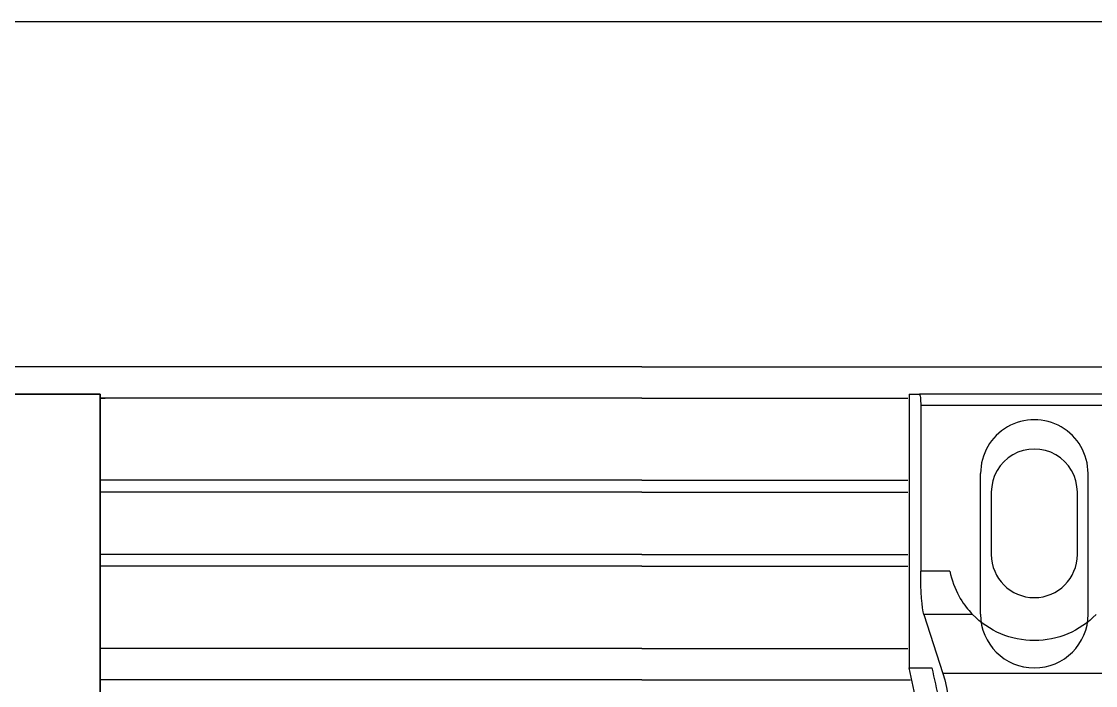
# Model space of a CAD drawing. Header units: millimetres. Extents: x -29 to 3384, y -388 to 1226.
# Drawn here: x 2298.7 to 2436, y 805.9 to 890.9 of the extents above; entities that cross this region are included whole.
import ezdxf

# ---------------------------------------------------------------- set-up
doc = ezdxf.new("R2010")
doc.units = ezdxf.units.MM
doc.linetypes.add('phl_thick', pattern=[0])
for name, color, linetype in [('HIDDEN', 7, 'Continuous'), ('projection', 7, 'Continuous'), ('THICK', 7, 'Continuous')]:
    doc.layers.add(name, color=color, linetype=linetype)

msp = doc.modelspace()

# ---------------------------------------------------------------- linework, layer by layer
for p, q in [((2378.02677, 846.66399), (2162.18887, 846.66399)), ((2308.79211, 804.17263), (2308.79211, 842.6722)), ((2308.79211, 842.6722), (2309.42677, 842.6722)), ((2378.02677, 842.66399), (2308.79211, 842.66399)), ((2378.02677, 832.16399), (2308.79211, 832.16399)), ((2378.02677, 830.66399), (2308.79211, 830.66399)), ((2378.02677, 822.66399), (2308.79211, 822.66399)), ((2378.02677, 821.16399), (2308.79211, 821.16399)), ((2378.02677, 810.66399), (2308.79211, 810.66399)), ((2378.02677, 806.66399), (2308.79211, 806.66399))]:
    msp.add_line(p, q)
at = {"lineweight": 35}
for p, q in [((2308.79211, 843.17263), (2228.79211, 843.17263)), ((2308.79211, 778.17263), (2308.79211, 843.17263))]:
    msp.add_line(p, q, dxfattribs=at)
at = {"layer": 'HIDDEN'}
for p, q in [((2421.33025, 833.03942), (2421.33025, 833.03942)), ((2421.33025, 815.03942), (2421.33025, 833.03942)), ((2435.08025, 833.03942), (2435.08025, 833.03942)), ((2435.08025, 815.03942), (2435.08025, 833.03942)), ((2422.70525, 830.66442), (2422.70525, 830.66442)), ((2433.70525, 830.66442), (2433.70525, 830.66442)), ((2422.70525, 822.66442), (2422.70525, 822.66442)), ((2433.70525, 822.66442), (2433.70525, 822.66442)), ((2421.33025, 815.03942), (2421.33025, 815.03942)), ((2435.08025, 815.03942), (2435.08025, 815.03942)), ((2412.20525, 808.16442), (2415.09636, 808.16442))]:
    msp.add_line(p, q, dxfattribs=at)
for centre, start, end in [((2428.20525, 833.03942), 359.9999802, 180), ((2428.20525, 815.03942), 180, 359.9999802)]:
    msp.add_arc(centre, 6.875, start, end, dxfattribs=at)
at = {"layer": 'HIDDEN', "extrusion": (0, 0, -1)}
msp.add_ellipse((2288.60525, 778.16442), major_axis=(-130, 0), ratio=1, start_param=2.908724475, end_param=2.972558085, dxfattribs=at)
at = {"layer": 'projection', "color": 7, "linetype": 'phl_thick'}
for p, q in [((2223.80054, 890.85552), (2462.98711, 890.85552)), ((2378.02677, 846.66399), (2494.94977, 846.66399)), ((2378.02677, 842.66399), (2412.02677, 842.66399)), ((2378.02677, 832.16399), (2412.02677, 832.16399)), ((2378.02677, 830.66399), (2412.02677, 830.66399)), ((2378.02677, 822.66399), (2412.02677, 822.66399)), ((2378.02677, 821.16399), (2412.02677, 821.16399)), ((2378.02677, 810.66399), (2412.02677, 810.66399)), ((2378.02677, 806.66399), (2412.36026, 806.66399))]:
    msp.add_line(p, q, dxfattribs=at)
at = {"layer": 'THICK'}
for p, q in [((2412.20525, 843.16442), (2412.20525, 808.16442)), ((2412.20525, 843.16442), (2413.53064, 843.16442)), ((2442.87986, 843.16442), (2413.53064, 843.16442)), ((2413.67791, 841.71442), (2413.67791, 820.53462)), ((2442.73259, 841.71442), (2413.67791, 841.71442)), ((2422.70525, 830.66442), (2422.70525, 822.66442)), ((2433.70525, 822.66442), (2433.70525, 830.66442)), ((2417.4134, 820.53462), (2413.67791, 820.53462)), ((2417.4134, 820.53462), (2417.50389, 820.11899)), ((2417.50389, 820.11899), (2417.61151, 819.70278)), ((2417.61151, 819.70278), (2417.73568, 819.2898)), ((2417.73568, 819.2898), (2417.87548, 818.88366)), ((2417.87548, 818.88366), (2418.02917, 818.48753)), ((2418.02917, 818.48753), (2418.19491, 818.10447)), ((2418.19491, 818.10447), (2418.37067, 817.73699)), ((2418.37067, 817.73699), (2418.55378, 817.38724)), ((2418.55378, 817.38724), (2418.74156, 817.05741)), ((2418.74156, 817.05741), (2418.93103, 816.74936)), ((2418.93103, 816.74936), (2419.11902, 816.4644)), ((2419.11902, 816.4644), (2419.30453, 816.2009)), ((2419.30453, 816.2009), (2419.49158, 815.95097)), ((2419.49158, 815.95097), (2419.67672, 815.71718)), ((2419.67672, 815.71718), (2419.8558, 815.503)), ((2420.31199, 815.00306), (2414.08983, 815.00306)), ((2414.08983, 815.00306), (2416.52487, 807.44353)), ((2419.8558, 815.503), (2420.02433, 815.31105)), ((2420.02433, 815.31105), (2420.17782, 815.14375)), ((2420.17782, 815.14375), (2420.31199, 815.00306)), ((2413.97918, 800.03442), (2412.20525, 808.16442)), ((2439.88563, 807.44353), (2416.52487, 807.44353))]:
    msp.add_line(p, q, dxfattribs=at)
for centre, start, end in [((2428.20525, 830.66442), 359.9999802, 180), ((2428.20525, 822.66442), 180, 359.9999802)]:
    msp.add_arc(centre, 5.5, start, end, dxfattribs=at)
at = {"layer": 'THICK', "extrusion": (0, 0, -1)}
for centre, major_axis, ratio, start_param, end_param in [((2413.53064, 841.71442), (0, -1.45), 0.1015625, -3.141592654, -1.570796327), ((2414.26697, 820.53462), (0, 5.8), 0.1015625, -2.836160034, -1.570796327), ((2428.20525, 822.66442), (0, 11), 1, 2.341286928, 3.941898379), ((2415.58728, 778.16442), (0, -30.7), 0.1015625, -2.836160034, -1.610968744)]:
    msp.add_ellipse(centre, major_axis=major_axis, ratio=ratio, start_param=start_param, end_param=end_param, dxfattribs=at)

doc.saveas('drawing.dxf')
